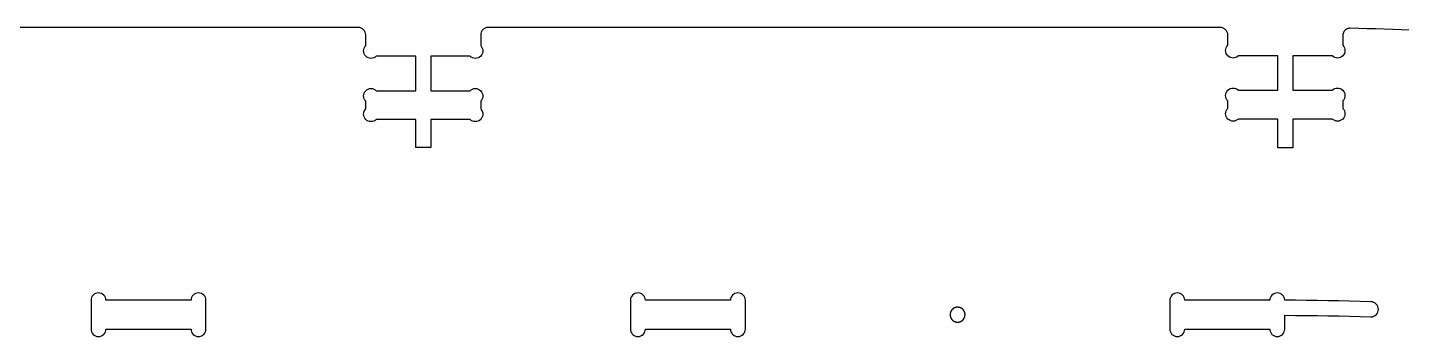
# Model space of a CAD drawing. Extents: x 2 to 157, y -41 to 47.
# Drawn here: x 25.63 to 49.54, y 42.01 to 47.39 of the extents above; entities that cross this region are included whole.
import ezdxf

# ---------------------------------------------------------------- set-up
doc = ezdxf.new("R2010")
doc.units = 0
for name, color, linetype in [('CENTER_DOOR_OPTION', 30, 'CONTINUOUS'), ('SCREW_LOCATION_MARKERS', 1, 'CONTINUOUS'), ('SOLID_ENDWALL', 18, 'CONTINUOUS')]:
    doc.layers.add(name, color=color, linetype=linetype)

msp = doc.modelspace()

# ---------------------------------------------------------------- linework, layer by layer
at = {"layer": 'CENTER_DOOR_OPTION'}
msp.add_lwpolyline([(49.68, 47.34), (49.532, 47.346), (49.384, 47.352), (49.236, 47.358), (49.087, 47.363), (48.939, 47.368), (48.791, 47.372), (48.643, 47.376), (48.636, 47.376), (48.629, 47.375), (48.623, 47.375), (48.617, 47.373), (48.61, 47.372), (48.604, 47.37), (48.598, 47.368), (48.592, 47.366), (48.587, 47.363), (48.581, 47.36), (48.57, 47.354), (48.56, 47.346), (48.551, 47.338), (48.543, 47.328), (48.536, 47.318), (48.532, 47.313), (48.529, 47.308), (48.526, 47.302), (48.524, 47.296), (48.521, 47.291), (48.519, 47.285), (48.518, 47.278), (48.516, 47.272), (48.515, 47.266), (48.514, 47.259), (48.514, 47.253), (48.514, 47.246), (48.514, 47.08, -1), (48.33, 46.896), (47.644, 46.896), (47.644, 46.296), (48.33, 46.296, -1), (48.514, 46.112), (48.514, 45.98, -1), (48.33, 45.796), (47.644, 45.796), (47.644, 45.296), (47.384, 45.296), (47.384, 45.796), (46.698, 45.796, -1), (46.514, 45.98), (46.514, 46.112, -1), (46.698, 46.296), (47.384, 46.296), (47.384, 46.896), (46.698, 46.896, -1), (46.514, 47.08), (46.514, 47.259, 0.414214), (46.384, 47.389), (33.644, 47.389, 0.414211), (33.514, 47.259), (33.514, 47.073, -1), (33.33, 46.889), (32.644, 46.889), (32.644, 46.289), (33.33, 46.289, -1), (33.514, 46.105), (33.514, 45.973, -1), (33.33, 45.789), (32.644, 45.789), (32.644, 45.302), (32.384, 45.302), (32.384, 45.789), (31.698, 45.789, -1), (31.514, 45.973), (31.514, 46.105, -1), (31.698, 46.289), (32.384, 46.289), (32.384, 46.889), (31.698, 46.889, -1), (31.514, 47.073), (31.514, 47.259, 0.414211), (31.384, 47.389), (18.644, 47.389, 0.414211)], format="xyb", dxfattribs=at)
msp.add_lwpolyline([(49.68, 47.34), (49.532, 47.346), (49.384, 47.352), (49.236, 47.358), (49.087, 47.363), (48.939, 47.368), (48.791, 47.372), (48.643, 47.376), (48.636, 47.376), (48.629, 47.375), (48.623, 47.375), (48.617, 47.373), (48.61, 47.372), (48.604, 47.37), (48.598, 47.368), (48.592, 47.366), (48.587, 47.363), (48.581, 47.36), (48.57, 47.354), (48.56, 47.346), (48.551, 47.338), (48.543, 47.328), (48.536, 47.318), (48.532, 47.313), (48.529, 47.308), (48.526, 47.302), (48.524, 47.296), (48.521, 47.291), (48.519, 47.285), (48.518, 47.278), (48.516, 47.272), (48.515, 47.266), (48.514, 47.259), (48.514, 47.253), (48.514, 47.246), (48.514, 47.08, -1), (48.33, 46.896), (47.644, 46.896), (47.644, 46.296), (48.33, 46.296, -1), (48.514, 46.112), (48.514, 45.98, -1), (48.33, 45.796), (47.644, 45.796), (47.644, 45.296), (47.384, 45.296), (47.384, 45.796), (46.698, 45.796, -1), (46.514, 45.98), (46.514, 46.112, -1), (46.698, 46.296), (47.384, 46.296), (47.384, 46.896), (46.698, 46.896, -1), (46.514, 47.08), (46.514, 47.259, 0.414214), (46.384, 47.389), (33.644, 47.389, 0.414211), (33.514, 47.259), (33.514, 47.073, -1), (33.33, 46.889), (32.644, 46.889), (32.644, 46.289), (33.33, 46.289, -1), (33.514, 46.105), (33.514, 45.973, -1), (33.33, 45.789), (32.644, 45.789), (32.644, 45.302), (32.384, 45.302), (32.384, 45.789), (31.698, 45.789, -1), (31.514, 45.973), (31.514, 46.105, -1), (31.698, 46.289), (32.384, 46.289), (32.384, 46.889), (31.698, 46.889, -1), (31.514, 47.073), (31.514, 47.259, 0.414211), (31.384, 47.389), (18.644, 47.389, 0.414211)], format="xyb", dxfattribs=at)
for points in [[(28.474, 42.64), (26.994, 42.64, 1), (26.734, 42.64), (26.734, 42.14, 1), (26.994, 42.14), (28.474, 42.14, 1), (28.734, 42.14), (28.734, 42.64, 1)], [(36.119, 42.64), (36.119, 42.14, 1), (36.379, 42.14), (37.859, 42.14, 1), (38.119, 42.14), (38.119, 42.64, 1), (37.859, 42.64), (36.379, 42.64, 1)], [(47.504, 42.379), (47.692, 42.378), (47.88, 42.377), (48.068, 42.375), (48.255, 42.372), (48.443, 42.368), (48.63, 42.364), (48.817, 42.358), (49.004, 42.352, 0.414214), (49.135, 42.483, 0.414214), (49.004, 42.614), (48.817, 42.62), (48.63, 42.625), (48.443, 42.63), (48.255, 42.634), (48.068, 42.636), (47.88, 42.639), (47.692, 42.64), (47.504, 42.64), (47.504, 42.64, 1), (47.244, 42.64), (45.764, 42.64, 1), (45.504, 42.64), (45.504, 42.14, 1), (45.764, 42.14), (47.244, 42.14, 1), (47.504, 42.14)]]:
    msp.add_lwpolyline(points, format="xyb", close=True, dxfattribs=at)
at = {"layer": 'SCREW_LOCATION_MARKERS'}
msp.add_lwpolyline([(41.811, 42.26), (41.813, 42.26), (41.814, 42.26), (41.816, 42.26), (41.817, 42.26), (41.819, 42.26), (41.82, 42.26), (41.822, 42.26), (41.823, 42.261), (41.825, 42.261), (41.826, 42.261), (41.827, 42.261), (41.829, 42.261), (41.83, 42.261), (41.832, 42.262), (41.833, 42.262), (41.835, 42.262), (41.837, 42.262), (41.838, 42.263), (41.84, 42.263), (41.841, 42.263), (41.843, 42.264), (41.844, 42.264), (41.846, 42.265), (41.847, 42.265), (41.849, 42.265), (41.85, 42.266), (41.852, 42.266), (41.853, 42.267), (41.855, 42.267), (41.856, 42.268), (41.858, 42.269), (41.859, 42.269), (41.861, 42.27), (41.862, 42.27), (41.864, 42.271), (41.865, 42.272), (41.867, 42.272), (41.867, 42.273), (41.868, 42.273), (41.869, 42.273), (41.87, 42.274), (41.87, 42.274), (41.871, 42.275), (41.872, 42.275), (41.873, 42.275), (41.873, 42.276), (41.874, 42.276), (41.875, 42.276), (41.875, 42.277), (41.876, 42.277), (41.877, 42.278), (41.878, 42.278), (41.878, 42.279), (41.879, 42.279), (41.88, 42.279), (41.88, 42.28), (41.881, 42.28), (41.882, 42.281), (41.882, 42.281), (41.883, 42.282), (41.884, 42.282), (41.885, 42.283), (41.885, 42.283), (41.886, 42.284), (41.887, 42.284), (41.887, 42.284), (41.888, 42.285), (41.889, 42.285), (41.889, 42.286), (41.89, 42.286), (41.891, 42.287), (41.891, 42.287), (41.892, 42.288), (41.893, 42.289), (41.893, 42.289), (41.894, 42.29), (41.895, 42.29), (41.895, 42.291), (41.896, 42.291), (41.897, 42.292), (41.897, 42.292), (41.898, 42.293), (41.898, 42.293), (41.899, 42.294), (41.9, 42.295), (41.9, 42.295), (41.901, 42.296), (41.901, 42.296), (41.902, 42.297), (41.903, 42.297), (41.903, 42.298), (41.904, 42.299), (41.904, 42.299), (41.905, 42.3), (41.906, 42.3), (41.906, 42.301), (41.907, 42.302), (41.907, 42.302), (41.908, 42.303), (41.908, 42.304), (41.909, 42.304), (41.91, 42.305), (41.91, 42.305), (41.911, 42.306), (41.911, 42.307), (41.912, 42.307), (41.912, 42.308), (41.913, 42.309), (41.913, 42.309), (41.914, 42.31), (41.914, 42.311), (41.915, 42.311), (41.915, 42.312), (41.916, 42.313), (41.916, 42.313), (41.917, 42.314), (41.917, 42.315), (41.918, 42.315), (41.918, 42.316), (41.919, 42.317), (41.919, 42.317), (41.92, 42.318), (41.92, 42.319), (41.921, 42.32), (41.921, 42.32), (41.922, 42.321), (41.922, 42.322), (41.922, 42.322), (41.923, 42.323), (41.923, 42.324), (41.924, 42.325), (41.924, 42.325), (41.924, 42.326), (41.925, 42.327), (41.925, 42.327), (41.926, 42.328), (41.926, 42.329), (41.926, 42.33), (41.927, 42.33), (41.927, 42.331), (41.928, 42.332), (41.928, 42.332), (41.928, 42.333), (41.929, 42.334), (41.929, 42.335), (41.93, 42.336), (41.93, 42.338), (41.931, 42.339), (41.932, 42.341), (41.932, 42.342), (41.933, 42.344), (41.933, 42.345), (41.934, 42.347), (41.934, 42.348), (41.935, 42.35), (41.935, 42.351), (41.936, 42.353), (41.936, 42.354), (41.937, 42.356), (41.937, 42.357), (41.938, 42.359), (41.938, 42.36), (41.938, 42.362), (41.939, 42.363), (41.939, 42.365), (41.939, 42.366), (41.939, 42.368), (41.94, 42.369), (41.94, 42.371), (41.94, 42.372), (41.94, 42.374), (41.941, 42.375), (41.941, 42.377), (41.941, 42.378), (41.941, 42.38), (41.941, 42.381), (41.941, 42.383), (41.941, 42.384), (41.941, 42.386), (41.941, 42.387), (41.941, 42.389), (41.941, 42.39), (41.941, 42.391), (41.941, 42.393), (41.941, 42.394), (41.941, 42.396), (41.941, 42.397), (41.941, 42.399), (41.941, 42.4), (41.941, 42.402), (41.941, 42.403), (41.941, 42.405), (41.94, 42.406), (41.94, 42.408), (41.94, 42.409), (41.94, 42.411), (41.939, 42.412), (41.939, 42.414), (41.939, 42.415), (41.939, 42.417), (41.938, 42.418), (41.938, 42.42), (41.938, 42.421), (41.937, 42.423), (41.937, 42.424), (41.936, 42.426), (41.936, 42.427), (41.935, 42.429), (41.935, 42.43), (41.934, 42.432), (41.934, 42.433), (41.933, 42.435), (41.933, 42.436), (41.932, 42.438), (41.932, 42.439), (41.931, 42.441), (41.93, 42.442), (41.93, 42.444), (41.929, 42.445), (41.929, 42.446), (41.928, 42.447), (41.928, 42.448), (41.928, 42.448), (41.927, 42.449), (41.927, 42.45), (41.926, 42.45), (41.926, 42.451), (41.926, 42.452), (41.925, 42.453), (41.925, 42.453), (41.924, 42.454), (41.924, 42.455), (41.924, 42.455), (41.923, 42.456), (41.923, 42.457), (41.922, 42.458), (41.922, 42.458), (41.922, 42.459), (41.921, 42.46), (41.921, 42.46), (41.92, 42.461), (41.92, 42.462), (41.919, 42.463), (41.919, 42.463), (41.918, 42.464), (41.918, 42.465), (41.917, 42.465), (41.917, 42.466), (41.916, 42.467), (41.916, 42.467), (41.915, 42.468), (41.915, 42.469), (41.914, 42.469), (41.914, 42.47), (41.913, 42.471), (41.913, 42.471), (41.912, 42.472), (41.912, 42.473), (41.911, 42.473), (41.911, 42.474), (41.91, 42.475), (41.91, 42.475), (41.909, 42.476), (41.908, 42.476), (41.908, 42.477), (41.907, 42.478), (41.907, 42.478), (41.906, 42.479), (41.906, 42.48), (41.905, 42.48), (41.904, 42.481), (41.904, 42.481), (41.903, 42.482), (41.903, 42.483), (41.902, 42.483), (41.901, 42.484), (41.901, 42.484), (41.9, 42.485), (41.9, 42.485), (41.899, 42.486), (41.898, 42.487), (41.898, 42.487), (41.897, 42.488), (41.897, 42.488), (41.896, 42.489), (41.895, 42.489), (41.895, 42.49), (41.894, 42.49), (41.893, 42.491), (41.893, 42.491), (41.892, 42.492), (41.891, 42.492), (41.891, 42.493), (41.89, 42.494), (41.889, 42.494), (41.889, 42.495), (41.888, 42.495), (41.887, 42.495), (41.887, 42.496), (41.886, 42.496), (41.885, 42.497), (41.885, 42.497), (41.884, 42.498), (41.883, 42.498), (41.882, 42.499), (41.882, 42.499), (41.881, 42.5), (41.88, 42.5), (41.88, 42.501), (41.879, 42.501), (41.878, 42.501), (41.878, 42.502), (41.877, 42.502), (41.876, 42.503), (41.875, 42.503), (41.875, 42.504), (41.874, 42.504), (41.873, 42.504), (41.873, 42.505), (41.872, 42.505), (41.871, 42.505), (41.87, 42.506), (41.87, 42.506), (41.869, 42.507), (41.868, 42.507), (41.867, 42.507), (41.867, 42.508), (41.865, 42.508), (41.864, 42.509), (41.862, 42.51), (41.861, 42.51), (41.859, 42.511), (41.858, 42.511), (41.856, 42.512), (41.855, 42.513), (41.853, 42.513), (41.852, 42.514), (41.85, 42.514), (41.849, 42.515), (41.847, 42.515), (41.846, 42.515), (41.844, 42.516), (41.843, 42.516), (41.841, 42.517), (41.84, 42.517), (41.838, 42.517), (41.837, 42.518), (41.835, 42.518), (41.833, 42.518), (41.832, 42.518), (41.83, 42.519), (41.829, 42.519), (41.827, 42.519), (41.826, 42.519), (41.825, 42.519), (41.823, 42.519), (41.822, 42.52), (41.82, 42.52), (41.819, 42.52), (41.817, 42.52), (41.816, 42.52), (41.814, 42.52), (41.813, 42.52), (41.811, 42.52), (41.81, 42.52), (41.808, 42.52), (41.807, 42.52), (41.806, 42.52), (41.804, 42.52), (41.803, 42.52), (41.801, 42.52), (41.8, 42.519), (41.798, 42.519), (41.797, 42.519), (41.795, 42.519), (41.794, 42.519), (41.792, 42.519), (41.791, 42.518), (41.789, 42.518), (41.788, 42.518), (41.786, 42.518), (41.785, 42.517), (41.783, 42.517), (41.782, 42.517), (41.78, 42.516), (41.779, 42.516), (41.777, 42.515), (41.776, 42.515), (41.774, 42.515), (41.773, 42.514), (41.771, 42.514), (41.77, 42.513), (41.768, 42.513), (41.767, 42.512), (41.765, 42.511), (41.763, 42.511), (41.762, 42.51), (41.761, 42.51), (41.759, 42.509), (41.758, 42.508), (41.756, 42.508), (41.755, 42.507), (41.755, 42.507), (41.754, 42.507), (41.753, 42.506), (41.752, 42.506), (41.752, 42.505), (41.751, 42.505), (41.75, 42.505), (41.749, 42.504), (41.749, 42.504), (41.748, 42.504), (41.747, 42.503), (41.747, 42.503), (41.746, 42.502), (41.745, 42.502), (41.744, 42.501), (41.744, 42.501), (41.743, 42.501), (41.742, 42.5), (41.742, 42.5), (41.741, 42.499), (41.74, 42.499), (41.74, 42.498), (41.739, 42.498), (41.738, 42.497), (41.737, 42.497), (41.737, 42.496), (41.736, 42.496), (41.735, 42.495), (41.735, 42.495), (41.734, 42.495), (41.733, 42.494), (41.733, 42.494), (41.732, 42.493), (41.731, 42.492), (41.731, 42.492), (41.73, 42.491), (41.729, 42.491), (41.729, 42.49), (41.728, 42.49), (41.727, 42.489), (41.727, 42.489), (41.726, 42.488), (41.726, 42.488), (41.725, 42.487), (41.724, 42.487), (41.724, 42.486), (41.723, 42.485), (41.722, 42.485), (41.722, 42.484), (41.721, 42.484), (41.721, 42.483), (41.72, 42.483), (41.719, 42.482), (41.719, 42.481), (41.718, 42.481), (41.718, 42.48), (41.717, 42.48), (41.716, 42.479), (41.716, 42.478), (41.715, 42.478), (41.715, 42.477), (41.714, 42.476), (41.714, 42.476), (41.713, 42.475), (41.713, 42.475), (41.712, 42.474), (41.711, 42.473), (41.711, 42.473), (41.71, 42.472), (41.71, 42.471), (41.709, 42.471), (41.709, 42.47), (41.708, 42.469), (41.708, 42.469), (41.707, 42.468), (41.707, 42.467), (41.706, 42.467), (41.706, 42.466), (41.705, 42.465), (41.705, 42.465), (41.704, 42.464), (41.704, 42.463), (41.703, 42.463), (41.703, 42.462), (41.703, 42.461), (41.702, 42.46), (41.702, 42.46), (41.701, 42.459), (41.701, 42.458), (41.7, 42.458), (41.7, 42.457), (41.699, 42.456), (41.699, 42.455), (41.699, 42.455), (41.698, 42.454), (41.698, 42.453), (41.697, 42.453), (41.697, 42.452), (41.697, 42.451), (41.696, 42.45), (41.696, 42.45), (41.695, 42.449), (41.695, 42.448), (41.695, 42.448), (41.694, 42.447), (41.694, 42.446), (41.694, 42.445), (41.693, 42.444), (41.692, 42.442), (41.692, 42.441), (41.691, 42.439), (41.69, 42.438), (41.69, 42.436), (41.689, 42.435), (41.689, 42.433), (41.688, 42.432), (41.688, 42.43), (41.687, 42.429), (41.687, 42.427), (41.686, 42.426), (41.686, 42.424), (41.686, 42.423), (41.685, 42.421), (41.685, 42.42), (41.684, 42.418), (41.684, 42.417), (41.684, 42.415), (41.684, 42.414), (41.683, 42.412), (41.683, 42.411), (41.683, 42.409), (41.683, 42.408), (41.682, 42.406), (41.682, 42.405), (41.682, 42.403), (41.682, 42.402), (41.682, 42.4), (41.682, 42.399), (41.682, 42.397), (41.681, 42.396), (41.681, 42.394), (41.681, 42.393), (41.681, 42.391), (41.681, 42.39), (41.681, 42.389), (41.681, 42.387), (41.681, 42.386), (41.681, 42.384), (41.682, 42.383), (41.682, 42.381), (41.682, 42.38), (41.682, 42.378), (41.682, 42.377), (41.682, 42.375), (41.682, 42.374), (41.683, 42.372), (41.683, 42.371), (41.683, 42.369), (41.683, 42.368), (41.684, 42.366), (41.684, 42.365), (41.684, 42.363), (41.684, 42.362), (41.685, 42.36), (41.685, 42.359), (41.686, 42.357), (41.686, 42.356), (41.686, 42.354), (41.687, 42.353), (41.687, 42.351), (41.688, 42.35), (41.688, 42.348), (41.689, 42.347), (41.689, 42.345), (41.69, 42.344), (41.69, 42.342), (41.691, 42.341), (41.692, 42.339), (41.692, 42.338), (41.693, 42.336), (41.694, 42.335), (41.694, 42.334), (41.694, 42.333), (41.695, 42.332), (41.695, 42.332), (41.695, 42.331), (41.696, 42.33), (41.696, 42.33), (41.697, 42.329), (41.697, 42.328), (41.697, 42.327), (41.698, 42.327), (41.698, 42.326), (41.699, 42.325), (41.699, 42.325), (41.699, 42.324), (41.7, 42.323), (41.7, 42.322), (41.701, 42.322), (41.701, 42.321), (41.702, 42.32), (41.702, 42.32), (41.703, 42.319), (41.703, 42.318), (41.703, 42.317), (41.704, 42.317), (41.704, 42.316), (41.705, 42.315), (41.705, 42.315), (41.706, 42.314), (41.706, 42.313), (41.707, 42.313), (41.707, 42.312), (41.708, 42.311), (41.708, 42.311), (41.709, 42.31), (41.709, 42.309), (41.71, 42.309), (41.71, 42.308), (41.711, 42.307), (41.711, 42.307), (41.712, 42.306), (41.713, 42.305), (41.713, 42.305), (41.714, 42.304), (41.714, 42.304), (41.715, 42.303), (41.715, 42.302), (41.716, 42.302), (41.716, 42.301), (41.717, 42.3), (41.718, 42.3), (41.718, 42.299), (41.719, 42.299), (41.719, 42.298), (41.72, 42.297), (41.721, 42.297), (41.721, 42.296), (41.722, 42.296), (41.722, 42.295), (41.723, 42.295), (41.724, 42.294), (41.724, 42.293), (41.725, 42.293), (41.726, 42.292), (41.726, 42.292), (41.727, 42.291), (41.727, 42.291), (41.728, 42.29), (41.729, 42.29), (41.729, 42.289), (41.73, 42.289), (41.731, 42.288), (41.731, 42.287), (41.732, 42.287), (41.733, 42.286), (41.733, 42.286), (41.734, 42.285), (41.735, 42.285), (41.735, 42.284), (41.736, 42.284), (41.737, 42.284), (41.737, 42.283), (41.738, 42.283), (41.739, 42.282), (41.74, 42.282), (41.74, 42.281), (41.741, 42.281), (41.742, 42.28), (41.742, 42.28), (41.743, 42.279), (41.744, 42.279), (41.744, 42.279), (41.745, 42.278), (41.746, 42.278), (41.747, 42.277), (41.747, 42.277), (41.748, 42.276), (41.749, 42.276), (41.749, 42.276), (41.75, 42.275), (41.751, 42.275), (41.752, 42.275), (41.752, 42.274), (41.753, 42.274), (41.754, 42.273), (41.755, 42.273), (41.755, 42.273), (41.756, 42.272), (41.758, 42.272), (41.759, 42.271), (41.761, 42.27), (41.762, 42.27), (41.763, 42.269), (41.765, 42.269), (41.767, 42.268), (41.768, 42.267), (41.77, 42.267), (41.771, 42.266), (41.773, 42.266), (41.774, 42.265), (41.776, 42.265), (41.777, 42.265), (41.779, 42.264), (41.78, 42.264), (41.782, 42.263), (41.783, 42.263), (41.785, 42.263), (41.786, 42.262), (41.788, 42.262), (41.789, 42.262), (41.791, 42.262), (41.792, 42.261), (41.794, 42.261), (41.795, 42.261), (41.797, 42.261), (41.798, 42.261), (41.8, 42.261), (41.801, 42.26), (41.803, 42.26), (41.804, 42.26), (41.806, 42.26), (41.807, 42.26), (41.808, 42.26), (41.81, 42.26)], close=True, dxfattribs=at)
at = {"layer": 'SOLID_ENDWALL'}
msp.add_lwpolyline([(49.68, 47.34), (49.532, 47.346), (49.384, 47.352), (49.236, 47.358), (49.087, 47.363), (48.939, 47.368), (48.791, 47.372), (48.643, 47.376), (48.636, 47.376), (48.629, 47.375), (48.623, 47.375), (48.617, 47.373), (48.61, 47.372), (48.604, 47.37), (48.598, 47.368), (48.592, 47.366), (48.587, 47.363), (48.581, 47.36), (48.57, 47.354), (48.56, 47.346), (48.551, 47.338), (48.543, 47.328), (48.536, 47.318), (48.532, 47.313), (48.529, 47.308), (48.526, 47.302), (48.524, 47.296), (48.521, 47.291), (48.519, 47.285), (48.518, 47.278), (48.516, 47.272), (48.515, 47.266), (48.514, 47.259), (48.514, 47.253), (48.514, 47.246), (48.514, 47.08, -1), (48.33, 46.896), (47.644, 46.896), (47.644, 46.296), (48.33, 46.296, -1), (48.514, 46.112), (48.514, 45.98, -1), (48.33, 45.796), (47.644, 45.796), (47.644, 45.296), (47.384, 45.296), (47.384, 45.796), (46.698, 45.796, -1), (46.514, 45.98), (46.514, 46.112, -1), (46.698, 46.296), (47.384, 46.296), (47.384, 46.896), (46.698, 46.896, -1), (46.514, 47.08), (46.514, 47.259, 0.414214), (46.384, 47.389), (33.644, 47.389, 0.414211), (33.514, 47.259), (33.514, 47.073, -1), (33.33, 46.889), (32.644, 46.889), (32.644, 46.289), (33.33, 46.289, -1), (33.514, 46.105), (33.514, 45.973, -1), (33.33, 45.789), (32.644, 45.789), (32.644, 45.302), (32.384, 45.302), (32.384, 45.789), (31.698, 45.789, -1), (31.514, 45.973), (31.514, 46.105, -1), (31.698, 46.289), (32.384, 46.289), (32.384, 46.889), (31.698, 46.889, -1), (31.514, 47.073), (31.514, 47.259, 0.414211), (31.384, 47.389), (18.644, 47.389, 0.414211)], format="xyb", dxfattribs=at)
for points in [[(28.474, 42.64), (26.994, 42.64, 1), (26.734, 42.64), (26.734, 42.14, 1), (26.994, 42.14), (28.474, 42.14, 1), (28.734, 42.14), (28.734, 42.64, 1)], [(36.119, 42.64), (36.119, 42.14, 1), (36.379, 42.14), (37.859, 42.14, 1), (38.119, 42.14), (38.119, 42.64, 1), (37.859, 42.64), (36.379, 42.64, 1)], [(47.504, 42.379), (47.692, 42.378), (47.88, 42.377), (48.068, 42.375), (48.255, 42.372), (48.443, 42.368), (48.63, 42.364), (48.817, 42.358), (49.004, 42.352, 0.414214), (49.135, 42.483, 0.414214), (49.004, 42.614), (48.817, 42.62), (48.63, 42.625), (48.443, 42.63), (48.255, 42.634), (48.068, 42.636), (47.88, 42.639), (47.692, 42.64), (47.504, 42.64), (47.504, 42.64, 1), (47.244, 42.64), (45.764, 42.64, 1), (45.504, 42.64), (45.504, 42.14, 1), (45.764, 42.14), (47.244, 42.14, 1), (47.504, 42.14)]]:
    msp.add_lwpolyline(points, format="xyb", close=True, dxfattribs=at)

doc.saveas('drawing.dxf')
